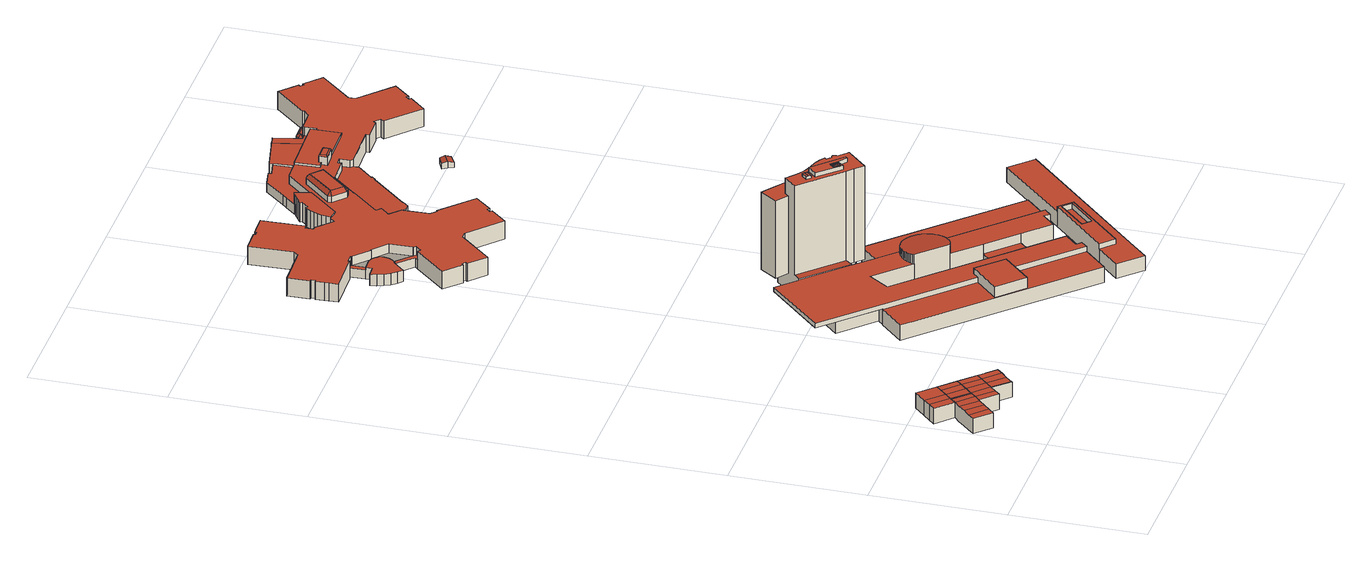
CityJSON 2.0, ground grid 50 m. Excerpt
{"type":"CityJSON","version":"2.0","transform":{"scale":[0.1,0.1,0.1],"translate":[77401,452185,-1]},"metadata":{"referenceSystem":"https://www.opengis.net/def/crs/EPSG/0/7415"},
"CityObjects":{
"building1":{"type":"Building","attributes":{"Volume":718.29,"Dakoppervlakte":119.74,"Muuroppervlakte":274.85,"Vloeroppervlakte":119.73,"hoogte_Z_max_in_m_NAP":6.16,"GEB_DOEL":"industriefunctie","dateOfConstruction":"1997-01-01","measuredHeight":6.05},"geometry":[{"type":"Solid","lod":"2","boundaries":[[[[0,1,2,3,4,5,6,7,8,9,10,11,12]],[[13,14,15,16]],[[14,13,17,18]],[[16,15,19,20]],[[21,22,18,17,23]],[[24,22,21,25]],[[20,19,6,5]],[[2,1,0,12,25,21,23,17,13,16,20,5,4,3]],[[12,11,24,25]],[[9,8,7,6,19,15,14,18,22,24,11,10]]]],"semantics":{"surfaces":[{"type":"GroundSurface"},{"type":"RoofSurface"},{"type":"WallSurface"}],"values":[[0,1,1,1,1,1,2,2,2,2]]}}]},
"building2":{"type":"Building","attributes":{"Volume":634.93,"Dakoppervlakte":106.52,"Muuroppervlakte":250.49,"Vloeroppervlakte":128.23,"hoogte_Z_max_in_m_NAP":6.16,"GEB_DOEL":"industriefunctie","dateOfConstruction":"1997-01-01","measuredHeight":6.03},"geometry":[{"type":"Solid","lod":"2","boundaries":[[[[10,26,27,28,29,30,31,32,33,34]],[[35,22,36,37]],[[38,39,37,36]],[[40,41,42,43,39,38]],[[26,10,22,35]],[[22,10,34,36]],[[27,37,39,28]],[[34,33,38,36]],[[31,41,40,38,33,32]],[[42,41,31,30]],[[39,43,42,30,29,28]],[[37,27,26,35]]]],"semantics":{"surfaces":[{"type":"GroundSurface"},{"type":"RoofSurface"},{"type":"WallSurface"}],"values":[[0,1,1,1,2,2,2,2,2,2,2,2]]}}]},
"building3":{"type":"Building","attributes":{"Volume":479.15,"Dakoppervlakte":80.85,"Muuroppervlakte":214.31,"Vloeroppervlakte":80.84,"hoogte_Z_max_in_m_NAP":6.15,"GEB_DOEL":"industriefunctie","dateOfConstruction":"1997-01-01","measuredHeight":6},"geometry":[{"type":"Solid","lod":"2","boundaries":[[[[44,45,46,47,48,49,50,51,52,53]],[[54,55,40,38]],[[36,24,25,56]],[[38,36,56,54]],[[55,57,41,40]],[[25,24,45,44]],[[52,51,50,57,55,54,56,25,44,53]],[[45,24,36,38,40,41,49,48,47,46]],[[50,49,41,57]]]],"semantics":{"surfaces":[{"type":"GroundSurface"},{"type":"RoofSurface"},{"type":"WallSurface"}],"values":[[0,1,1,1,1,2,2,2,2]]}}]},
"building4":{"type":"Building","attributes":{"Volume":724.91,"Dakoppervlakte":121.06,"Muuroppervlakte":276.33,"Vloeroppervlakte":121.04,"hoogte_Z_max_in_m_NAP":6.16,"GEB_DOEL":"industriefunctie","dateOfConstruction":"1997-01-01","measuredHeight":6.04},"geometry":[{"type":"Solid","lod":"2","boundaries":[[[[58,59,60,61,62,63,1,0,64,65,66,67]],[[68,69,21,23]],[[70,71,57,55]],[[72,56,21,69]],[[72,73,54,56]],[[70,55,54,73]],[[61,60,59,58,71,70,73,72,69,68,63,62]],[[67,57,71,58]],[[64,0,1,23,21,56,54,55,57,67,66,65]],[[63,68,23,1]]]],"semantics":{"surfaces":[{"type":"GroundSurface"},{"type":"RoofSurface"},{"type":"WallSurface"}],"values":[[0,1,1,1,1,1,2,2,2,2]]}}]},
"building5":{"type":"Building","attributes":{"Volume":477.8,"Dakoppervlakte":80.61,"Muuroppervlakte":213.99,"Vloeroppervlakte":80.6,"hoogte_Z_max_in_m_NAP":6.15,"GEB_DOEL":"industriefunctie","dateOfConstruction":"1997-01-01","measuredHeight":6},"geometry":[{"type":"Solid","lod":"2","boundaries":[[[[74,75,76,77,78,79,80,81,82,83,84,85]],[[86,73,72,87]],[[73,86,88,70]],[[89,90,91,71,70,88]],[[72,92,93,87]],[[84,83,92,72,73,70,71,75,74,85]],[[93,92,83,82]],[[76,75,71,91,90,89,78,77]],[[80,79,78,89,88,86,87,93,82,81]]]],"semantics":{"surfaces":[{"type":"GroundSurface"},{"type":"RoofSurface"},{"type":"WallSurface"}],"values":[[0,1,1,1,1,2,2,2,2]]}}]},
"building6":{"type":"Building","attributes":{"Volume":47417.58,"Dakoppervlakte":4793.39,"Muuroppervlakte":7649.16,"Vloeroppervlakte":4332.05,"hoogte_Z_max_in_m_NAP":45.7,"GEB_DOEL":"overige gebruiksfunctie","dateOfConstruction":"1993-01-01","measuredHeight":46.12},"geometry":[{"type":"Solid","lod":"2","boundaries":[[[[94,95,96,97,98,99,100,101,102,103,104,105,106,107,108,109,110,111,112,113,114,115,116,117,118,119,120,121,122,123,124,125,126,127,128,129,130,131,132,133,134,135,136,137,138],[139,140,141,142,143,144]],[[145,146,147,148,149,150,151,152,153]],[[154,155,156,157,158,159,160,161,162,163,164,165,166,167,168,169,170,171,172]],[[173,174,175,176,177,178,179,180,181,182]],[[183,184,185,186,187,188,189,190,191,192,193,194,195,196,197,198,199,200,201,202,203,204,205,206,207,208,209,210,211,212,213,214,215,216,217,218,219,220]],[[221,222,223,224,225,226,227,228,229,230,231,232,233,234,235,236,237,238,239,240,241,242,243,244,245,246,247,248,249,250],[251,252,253,254],[255,256,257,258,259,260]],[[261,262,263,264]],[[263,262,265,266]],[[267,268,269,270,271,272],[273,274,275,276]],[[277,278,279,280]],[[281,282,283,284]],[[285,284,283,286]],[[285,286,287,288]],[[289,288,287,290]],[[291,289,290,292]],[[293,294,291,292]],[[294,293,280,279]],[[295,296,297,298]],[[299,300,301,302,303,304,305,306,307,308,309,310,311,312,313,314,315,316,317,318,319,320,321,322,323,324,325,326,327,328,329,330,331]],[[332,333,334,335,336,337,338,339,340,341,342,343,344,345,346,347,348,349,350,351,352,353,354,355,356,357,358,359,360]],[[361,362,363,364,365,366,367,368,369,370,371,372,373,374,375,376,377,378,379,380,381,382,383]],[[384,385,386,387,388]],[[389,390,391,392,393,394,395,396,397,398,399,400,401,402,403,404,405,406,407,408,409,410,411,412,413,414,415,416,417,418,419,420,421,422,423,424,425,426,427,428,429,430,431,432,433,434,435,436,437,438,439,440]],[[441,442,443,444,445,446,447,448,449]],[[450,451,452,453]],[[175,174,200,199]],[[173,201,200,174]],[[207,444,110,109,208]],[[109,108,209,208]],[[210,209,108,107]],[[211,210,107,106,388]],[[213,212,387,143,142]],[[214,213,142,141]],[[214,141,140,215]],[[193,350,98,97,194]],[[97,96,195,194]],[[195,96,95,196]],[[197,196,95,94]],[[243,242,298,145,153]],[[153,152,244,243]],[[244,152,151,245]],[[132,131,246,245,151]],[[228,318,317,316,230,229]],[[253,265,262,261,254]],[[252,266,265,253]],[[251,264,263,266,252]],[[261,264,251,254]],[[267,260,259,268]],[[268,259,258,269]],[[278,277,275,274]],[[285,288,289,291,294,279,278,274,273,281,284]],[[273,276,282,281]],[[292,290,287,286,283,282,276,275,277,280,293]],[[269,258,257,270]],[[271,270,257,256]],[[255,272,271,256]],[[255,260,267,272]],[[297,197,94,138,145,298]],[[298,242,241,295]],[[304,164,163,305]],[[329,171,170,330]],[[330,170,169,331]],[[331,169,168,299]],[[299,168,167,300]],[[300,167,166,301]],[[304,303,165,164]],[[131,130,171,329,328,248,247,246]],[[327,249,248,328]],[[249,327,326,250]],[[250,326,325,221]],[[221,325,324,222]],[[222,324,323,223]],[[323,322,224,223]],[[322,321,225,224]],[[225,321,320,226]],[[226,320,319,227]],[[227,319,318,228]],[[230,316,315,231]],[[231,315,314,232]],[[232,314,313,233]],[[233,313,312,234]],[[312,311,235,234]],[[235,311,310,236]],[[236,310,309,237]],[[237,309,308,238]],[[308,307,239,238]],[[239,307,306,240]],[[297,296,198,197]],[[350,349,99,98]],[[348,100,99,349]],[[105,104,367,366,384]],[[368,367,104,103]],[[103,102,369,368]],[[363,139,144,386,364]],[[388,106,105,384]],[[366,365,385,384]],[[386,385,365,364]],[[387,386,144,143]],[[419,418,215,140,139,363]],[[363,362,420,419]],[[420,362,361,421]],[[421,361,383,422]],[[383,382,423,422]],[[382,381,424,423]],[[424,381,380,425]],[[378,427,426,379]],[[377,428,427,378]],[[428,377,376,429]],[[375,430,429,376]],[[430,375,374,431]],[[431,374,373,432]],[[372,433,432,373]],[[346,345,371,370]],[[344,343,435,434]],[[342,436,435,343]],[[342,341,437,436]],[[341,340,438,437]],[[340,339,439,438]],[[339,338,440,439]],[[338,337,389,440]],[[337,336,390,389]],[[336,335,391,390]],[[335,334,392,391]],[[393,392,334,333]],[[394,393,333,332]],[[395,394,332,360]],[[396,395,360,359]],[[397,396,359,358]],[[398,397,358,357]],[[399,398,357,356]],[[399,356,355,400]],[[401,400,355,354]],[[402,401,354,353]],[[403,402,353,352]],[[351,192,191,404,403,352]],[[372,371,345,344,434,433]],[[211,388,387,212]],[[193,192,351,350]],[[416,217,216,417]],[[417,216,215,418]],[[405,404,191,190]],[[406,405,190,189]],[[189,188,407,406]],[[188,187,408,407]],[[408,187,186,409]],[[186,185,410,409]],[[185,184,411,410]],[[411,184,183,412]],[[412,183,220,413]],[[413,220,219,414]],[[414,219,218,415]],[[218,217,416,415]],[[449,114,113,441]],[[441,113,112,111,443,442]],[[110,444,443,111]],[[447,446,453,452]],[[451,450,205,204]],[[448,447,452,451,204,203]],[[445,206,205,450,453,446]],[[148,147,136,135]],[[146,137,136,147]],[[145,138,137,146]],[[150,133,132,151]],[[149,134,133,150]],[[135,134,149,148]],[[162,161,121,120]],[[122,121,161,160]],[[160,159,123,122]],[[158,124,123,159]],[[158,157,125,124]],[[125,157,156,126]],[[127,126,156,155]],[[128,127,155,154]],[[154,172,129,128]],[[130,129,172,171]],[[118,178,177,176,119]],[[182,181,115,114,449]],[[181,180,116,115]],[[180,179,117,116]],[[117,179,178,118]],[[448,203,202,201,173,182,449]],[[445,444,207,206]],[[380,379,426,425]],[[102,101,100,348,347,346,370,369]],[[176,175,199,198,296,295,241,240,306,305,163,162,120,119]],[[166,165,303,302,301]]]],"semantics":{"surfaces":[{"type":"GroundSurface"},{"type":"OuterCeilingSurface"},{"type":"RoofSurface"},{"type":"WallSurface"}],"values":[[0,1,1,1,2,2,2,2,2,2,2,2,2,2,2,2,2,2,2,2,2,2,2,2,2,3,3,3,3,3,3,3,3,3,3,3,3,3,3,3,3,3,3,3,3,3,3,3,3,3,3,3,3,3,3,3,3,3,3,3,3,3,3,3,3,3,3,3,3,3,3,3,3,3,3,3,3,3,3,3,3,3,3,3,3,3,3,3,3,3,3,3,3,3,3,3,3,3,3,3,3,3,3,3,3,3,3,3,3,3,3,3,3,3,3,3,3,3,3,3,3,3,3,3,3,3,3,3,3,3,3,3,3,3,3,3,3,3,3,3,3,3,3,3,3,3,3,3,3,3,3,3,3,3,3,3,3,3,3,3,3,3,3,3,3,3,3,3,3,3,3,3,3,3,3,3,3,3,3,3,3,3,3,3,3,3]]}}]},
"building7":{"type":"Building","attributes":{"Volume":5257.48,"Dakoppervlakte":862.55,"Muuroppervlakte":1227.78,"Vloeroppervlakte":862.55,"hoogte_Z_max_in_m_NAP":7.61,"GEB_DOEL":"onbekend","dateOfConstruction":"1984-01-01","measuredHeight":7.78},"geometry":[{"type":"Solid","lod":"2","boundaries":[[[[454,455,456,457,458,459,460,461,462,463]],[[464,465,466,467,468,469,470,471,472,473,474,475]],[[476,477,478,479],[480,481,482,483]],[[484,485,486,487]],[[464,457,456,455,466,465]],[[466,455,454,467]],[[471,462,461,460,473,472]],[[458,457,464,475,474,473,460,459]],[[476,467,454,463,470,477]],[[484,481,480,485]],[[484,487,482,481]],[[482,487,486,483]],[[483,486,485,480]],[[479,468,467,476]],[[477,470,469,478]],[[479,478,469,468]],[[470,463,462,471]]]],"semantics":{"surfaces":[{"type":"GroundSurface"},{"type":"RoofSurface"},{"type":"WallSurface"}],"values":[[0,1,1,1,2,2,2,2,2,2,2,2,2,2,2,2,2]]}}]},
"building8":{"type":"Building","attributes":{"Volume":37519.43,"Dakoppervlakte":5635.47,"Muuroppervlakte":4330.26,"Vloeroppervlakte":5663.04,"hoogte_Z_max_in_m_NAP":10.94,"GEB_DOEL":"gezondheidszorgfunctie","dateOfConstruction":"1985-01-01","measuredHeight":10.9},"geometry":[{"type":"Solid","lod":"2","boundaries":[[[[488,489,490,491,492,493,494,495,496,497,498,499,500,501,502,503,504,505,506,507,508,509,510,511,512,513,514,515,516,517,518,519,520,521,522,523,524,525,526,527,528,529,530,531,532,533,534,535,536,537,538,539,540,541,542,543,544,545,546,547,548,549,550,551,552,553,554,555,556,557,558,559,560,561,562,563,564,565,566,567,568,569,570,571,572,573,574,575,576,577,578,579,580,581,582,583,584,585,586,587,588,589,590,591,592,593,594,595,596,597,598,599,600,601,602,603,604,605,606,607,608,609,610,611,612,613,614,615,616,617,618,619,620,621,622,623]],[[624,625,626,627,628,629,630,631,632,633,634,635,636,637,638,639,640,641,642,643,644,645,646,647,648,649,650,651,652,653,654,655,656,657,658,659,660,661,662,663,664,665,666,667,668,669,670,671,672,673,674,675,676,677,678,679,680,681,682,683,684,685,686,687,688,689,690,691,692,693,694]],[[695,696,697,698,699,700,701,702,703,704,705,706,707,708,709,710,711,712,713,714,715,716,717,718,719,720,721,722,723,724,725,726,727,728,729,730,731,732,733,734,735,736,737,738,739,740,741,742,743,744,745,746,747,748,749,750,751,752,753,754,755,756,757,758,759,760,761,762,763,764,765,766,767,768,769,770,771,772,773,774,775,776,777,778,779,780,781,782,783,784,785,786,787,788,789,790,791,792,793,794,795,796,797,798,799,800,801,802,803,804,805],[806,807,808,809,810,811,812,813]],[[814,815,816]],[[814,816,817]],[[818,819,815,814]],[[818,814,817,820,821,822,823]],[[821,820,824,825]],[[821,825,826,827,823,822]],[[818,823,827,819]],[[828,829,830,831]],[[832,833,834]],[[835,836,837]],[[838,839,836,835]],[[832,835,837,833]],[[840,841,842]],[[843,839,838]],[[838,842,841,843]],[[842,832,834,840]],[[844,845,846,847,848,849,850,851,852,853,854,855,856,857,858,859,860,861,862,863,864,865,866,867,868,869,870,871,872,873,874,875,876,877,878,879,880,881,882,883,884,885,886,887,888,889,890,891,892,893,894,895,896,897,898,899,900,901,902,903,904,905,906,907,908,909,910,911,912,913,914,915,916,917,918,919]],[[920,921,922,664,663]],[[923,924,925,926,927,928,929,930,931]],[[932,933,934,935,936,937,938,939]],[[940,941,942,943]],[[944,940,943,945]],[[942,941,946,947]],[[946,941,940,944]],[[944,945,947,946]],[[948,949,950,951,952,953,954,955,956,957,958,959,960,961,962]],[[963,964,965,966,967,968,969,970,971,972,973,974,975,976,977,978,979,980,981,982,983]],[[984,985,986,987,988,989]],[[990,991,992,993,994,995,996,997,998,999,1000]],[[1001,1002,1003,1004,1005,1006,1007,1008,1009,1010,1011,1012,1013,1014,1015,1016,1017,1018,1019,1020,1021,1022,1023,1024,1025]],[[798,502,501,500,800,799]],[[801,800,500,499]],[[801,499,498,802]],[[498,497,803,802]],[[803,497,496,804]],[[496,495,805,804]],[[695,805,495,494]],[[494,493,696,695]],[[493,492,697,696]],[[697,492,491,698]],[[699,698,491,490]],[[489,700,699,490]],[[488,701,700,489]],[[488,623,702,701]],[[623,622,703,702]],[[703,622,621,704]],[[620,705,704,621]],[[706,705,620,619]],[[619,618,707,706]],[[708,707,618,617]],[[617,616,709,708]],[[709,616,615,710]],[[710,615,614,711]],[[614,613,712,711]],[[612,713,712,613]],[[724,723,930,599,598]],[[598,597,725,724]],[[725,597,596,726]],[[727,726,596,595]],[[728,727,595,594]],[[594,593,729,728]],[[729,593,592,730]],[[730,592,591,731]],[[591,590,732,731]],[[732,590,589,733]],[[733,589,588,734]],[[588,587,735,734]],[[736,735,587,586]],[[736,586,585,737]],[[584,738,737,585]],[[584,583,739,738]],[[740,739,583,582]],[[581,741,740,582]],[[742,741,581,580,1019]],[[743,1018,1017,744]],[[568,567,756,755,1006]],[[756,567,566,757]],[[757,566,565,758]],[[564,759,758,565]],[[564,563,760,759]],[[563,562,761,760]],[[562,561,762,761]],[[561,560,763,762]],[[764,763,560,559]],[[559,558,765,764]],[[558,557,766,765]],[[766,557,556,767]],[[767,556,555,768]],[[768,555,554,769]],[[769,554,553,770]],[[552,771,770,553]],[[552,551,772,771]],[[772,551,550,773]],[[550,549,774,773]],[[775,774,549,548]],[[548,547,776,775]],[[778,777,776,547,546,545]],[[779,778,545,544]],[[544,543,780,779]],[[543,542,781,780]],[[542,541,824,782,781]],[[816,535,783]],[[535,534,999,784,783]],[[503,502,798,797]],[[537,536,815,819]],[[535,816,815,536]],[[540,825,824,541]],[[827,826,825,540,539,538]],[[819,827,538,537]],[[817,816,783,782,824,820]],[[831,830,838,835]],[[830,829,842,838]],[[829,828,832,842]],[[835,832,828,831]],[[836,839,812,811]],[[836,811,810,837]],[[837,810,809,833]],[[808,834,833,809]],[[834,808,807,840]],[[807,806,841,840]],[[841,806,813,843]],[[813,812,839,843]],[[874,922,610,609,875]],[[875,609,608,876]],[[608,607,877,876]],[[877,607,606,878]],[[878,606,605,879]],[[605,604,880,879]],[[604,603,881,880]],[[603,602,882,881]],[[602,601,928,883,882]],[[922,921,611,610]],[[600,929,928,601]],[[930,929,600,599]],[[925,659,658,926]],[[883,928,927,884]],[[884,927,926,885]],[[885,926,658,657,886]],[[886,657,656,887]],[[655,888,887,656]],[[888,655,654,889]],[[889,654,653,890]],[[890,653,652,891]],[[891,652,651,892]],[[892,651,650,893]],[[893,650,649,894]],[[894,649,648,895]],[[895,648,647,896]],[[896,647,646,897]],[[897,646,645,898]],[[898,645,644,899]],[[899,644,643,900]],[[900,643,642,901]],[[901,642,641,902]],[[902,641,640,903]],[[903,640,639,904]],[[904,639,638,905]],[[905,638,637,906]],[[906,637,636,907]],[[907,636,635,908]],[[908,635,634,909]],[[909,634,633,910]],[[910,633,632,911]],[[911,632,631,912]],[[912,631,630,913]],[[913,630,629,914]],[[914,629,628,915]],[[915,628,627,916]],[[916,627,626,917]],[[918,625,624,919]],[[919,624,694,844]],[[844,694,693,845]],[[845,693,692,846]],[[846,692,691,847]],[[847,691,690,848]],[[848,690,689,849]],[[689,688,850,849]],[[688,687,851,850]],[[851,687,686,852]],[[852,686,685,853]],[[685,684,854,853]],[[684,683,855,854]],[[683,682,856,855]],[[682,681,857,856]],[[857,681,680,858]],[[858,680,679,859]],[[859,679,678,860]],[[860,678,677,861]],[[861,677,676,862]],[[862,676,675,863]],[[863,675,674,864]],[[864,674,673,865]],[[865,673,672,866]],[[866,672,671,867]],[[867,671,670,868]],[[868,670,669,869]],[[869,669,668,870]],[[668,667,871,870]],[[667,666,872,871]],[[666,665,873,872]],[[665,664,922,874,873]],[[714,713,612,611,921,920]],[[714,920,663,715]],[[715,663,662,716]],[[716,662,661,717]],[[718,717,661,660]],[[660,659,925,719,718]],[[719,925,924,720]],[[924,923,721,720]],[[721,923,931,722]],[[722,931,930,723]],[[936,947,945,937]],[[961,960,525,524]],[[524,523,962,961]],[[522,948,962,523]],[[948,522,521,949]],[[949,521,520,950]],[[520,519,951,950]],[[519,518,952,951]],[[974,952,518,517,975]],[[517,516,976,975]],[[516,515,977,976]],[[515,514,978,977]],[[978,514,513,979]],[[979,513,512,980]],[[980,512,511,981]],[[981,511,510,982]],[[982,510,509,983]],[[983,509,508,963]],[[507,964,963,508]],[[964,507,506,965]],[[965,506,505,966]],[[504,967,966,505]],[[504,503,797,968,967]],[[953,952,974,973]],[[971,970,795,956,955]],[[955,954,972,971]],[[953,973,972,954]],[[986,985,526,525,960]],[[528,527,984,989,994]],[[985,984,527,526]],[[999,534,533,532,990,1000]],[[532,531,991,990]],[[531,530,992,991]],[[993,992,530,529]],[[993,529,528,994]],[[988,995,994,989]],[[986,960,959,987]],[[932,996,995,988,987,959,958,793,933]],[[784,999,998,785]],[[785,998,997,786]],[[957,794,793,958]],[[795,794,957,956]],[[934,933,793,792]],[[934,792,791,935]],[[939,938,788,787]],[[945,943,789,788,938,937]],[[943,942,790,789]],[[936,935,791,790,942,947]],[[969,968,797,796]],[[969,796,795,970]],[[932,939,787,786,997,996]],[[580,579,1020,1019]],[[1021,1020,579,578]],[[578,577,1022,1021]],[[577,576,1023,1022]],[[1023,576,575,1024]],[[1024,575,574,1025]],[[1001,1025,574,573]],[[1002,1001,573,572]],[[572,571,1003,1002]],[[1004,1003,571,570]],[[1004,570,569,1005]],[[569,568,1006,1005]],[[742,1019,1018,743]],[[1017,1016,745,744]],[[1015,746,745,1016]],[[746,1015,1014,747]],[[747,1014,1013,748]],[[748,1013,1012,749]],[[749,1012,1011,750]],[[750,1011,1010,751]],[[751,1010,1009,752]],[[752,1009,1008,753]],[[1007,754,753,1008]],[[1006,755,754,1007]],[[917,626,625,918]]]],"semantics":{"surfaces":[{"type":"GroundSurface"},{"type":"OuterFloorSurface"},{"type":"RoofSurface"},{"type":"WallSurface"}],"values":[[0,1,2,2,2,2,2,2,2,2,2,2,2,2,2,2,2,2,2,2,2,2,2,2,2,2,2,2,2,2,2,2,2,3,3,3,3,3,3,3,3,3,3,3,3,3,3,3,3,3,3,3,3,3,3,3,3,3,3,3,3,3,3,3,3,3,3,3,3,3,3,3,3,3,3,3,3,3,3,3,3,3,3,3,3,3,3,3,3,3,3,3,3,3,3,3,3,3,3,3,3,3,3,3,3,3,3,3,3,3,3,3,3,3,3,3,3,3,3,3,3,3,3,3,3,3,3,3,3,3,3,3,3,3,3,3,3,3,3,3,3,3,3,3,3,3,3,3,3,3,3,3,3,3,3,3,3,3,3,3,3,3,3,3,3,3,3,3,3,3,3,3,3,3,3,3,3,3,3,3,3,3,3,3,3,3,3,3,3,3,3,3,3,3,3,3,3,3,3,3,3,3,3,3,3,3,3,3,3,3,3,3,3,3,3,3,3,3,3,3,3,3,3,3,3,3,3,3,3,3,3,3,3,3,3,3,3,3,3,3,3,3,3,3,3,3,3,3,3,3,3,3,3,3,3,3,3,3,3,3,3,3,3,3,3,3,3,3,3,3,3,3,3,3,3,3,3,3,3,3,3,3,3,3,3,3,3,3,3,3]]}}]},
"building9":{"type":"Building","attributes":{"Volume":39.83,"Dakoppervlakte":18.73,"Muuroppervlakte":34.83,"Vloeroppervlakte":17.74,"hoogte_Z_max_in_m_NAP":2.75,"GEB_DOEL":"onbekend","dateOfConstruction":"1985-01-01","measuredHeight":2.61},"geometry":[{"type":"Solid","lod":"2","boundaries":[[[[1026,1027,1028,1029,1030,1031]],[[1032,1033,1034,1035]],[[1032,1036,1037,1033]],[[1030,1029,1035,1034]],[[1027,1026,1037,1036]],[[1037,1026,1031,1033]],[[1036,1032,1035,1029,1028,1027]],[[1031,1030,1034,1033]]]],"semantics":{"surfaces":[{"type":"GroundSurface"},{"type":"RoofSurface"},{"type":"WallSurface"}],"values":[[0,1,1,2,2,2,2,2]]}}]}
},
"vertices":[
[146,298,11],[128,280,11],[123,275,11],[101,253,11],[78,230,11],[58,209,11],[1,265,11],[21,286,11],[44,309,11],[66,332,11],[89,354,11],[106,372,11],[163,316,11],[101,253,71],[44,309,71],[21,286,71],[78,230,71],[123,275,71],[66,332,71],[1,265,70],[58,209,70],[146,298,72],[89,354,72],[128,280,72],[106,372,72],[163,316,72],
[29,414,11],[51,436,11],[74,459,11],[96,482,11],[118,503,11],[177,444,11],[156,422,11],[134,400,11],[111,377,11],[29,414,72],[111,377,71],[51,436,71],[134,400,71],[74,459,71],[156,422,71],[177,444,70],[118,503,70],[96,482,71],
[163,316,12],[106,372,12],[111,377,12],[134,400,12],[156,422,12],[177,444,12],[234,387,12],[213,366,12],[191,343,12],[168,321,12],[191,343,71],[213,366,71],[168,321,71],[234,387,70],
[291,331,11],[270,310,11],[247,287,11],[225,264,11],[203,242,11],[185,223,11],[168,321,11],[191,343,11],[213,366,11],[234,387,11],[185,223,72],[203,242,72],[270,310,71],[291,331,70],[225,264,71],[247,287,71],
[270,310,12],[291,331,12],[312,310,12],[315,307,12],[348,275,12],[327,253,12],[304,231,12],[282,208,12],[277,203,12],[220,259,12],[225,264,12],[247,287,12],[304,231,71],[282,208,71],[327,253,71],[348,275,70],[315,307,70],[312,310,70],[220,259,72],[277,203,72],
[876,944,6],[928,892,6],[927,892,6],[953,866,6],[953,867,6],[1039,953,6],[1505,491,6],[1454,440,6],[1395,381,6],[1378,399,6],[1332,353,6],[1243,442,6],[1177,376,6],[1267,287,6],[1221,241,6],[1239,224,6],[1217,201,6],[1130,113,6],[595,644,6],[558,681,6],[644,768,6],[645,769,6],[646,768,6],[665,788,6],[545,908,6],[697,1061,6],[829,1194,6],[978,1088,6],[956,1057,6],[971,1042,6],[978,1044,6],[984,1042,6],[988,1036,6],[988,1030,6],[987,1027,6],[1016,998,6],[1020,995,6],[1021,994,6],[1017,990,6],[1016,990,6],[984,958,6],[982,960,6],[983,960,6],[919,1005,6],[893,968,6],[1043,639,6],[942,739,6],[818,862,6],[765,786,6],[1070,482,6],[1135,547,6],[893,968,76],[919,1005,76],[983,960,76],[982,960,76],[984,958,76],[1016,990,76],[1017,990,76],[944,917,76],[914,947,76],[987,1027,76],[988,1030,76],[988,1036,76],[984,1042,76],[978,1044,76],[971,1042,76],[956,1057,76],[978,1088,76],[829,1194,76],[779,1144,76],[735,1175,76],[780,1239,76],[898,1156,76],[957,1114,76],[1021,1068,76],[990,1033,76],[1027,1001,76],[1020,995,76],[1016,998,76],[454,956,70],[656,1160,70],[726,1091,70],[697,1061,70],[660,1024,70],[545,908,70],[665,788,70],[646,768,70],[645,769,70],[644,768,70],[960,779,87],[965,784,87],[970,790,87],[976,794,87],[982,798,87],[988,802,87],[995,805,87],[1002,807,87],[1010,809,87],[1011,809,87],[953,867,87],[953,866,87],[927,892,87],[928,892,87],[876,944,87],[728,1092,87],[726,1091,87],[656,1160,87],[454,956,87],[644,768,87],[911,503,87],[932,524,87],[1022,434,87],[1002,414,87],[1217,201,87],[1239,224,87],[1221,241,87],[1267,287,87],[1177,376,87],[1070,482,87],[765,786,87],[818,862,87],[942,739,87],[943,746,87],[945,753,87],[948,760,87],[951,766,87],[955,773,87],[988,1036,446],[984,1042,446],[978,1044,446],[971,1042,446],[956,1057,446],[961,1064,446],[957,1067,446],[943,1076,446],[926,1084,446],[918,1088,446],[893,1095,446],[880,1099,446],[866,1104,446],[853,1111,446],[842,1117,446],[833,1123,446],[825,1129,446],[815,1137,446],[794,1156,446],[793,1157,446],[748,1112,446],[893,968,446],[914,947,446],[944,917,446],[1017,990,446],[1021,994,446],[1020,995,446],[1016,998,446],[987,1027,446],[988,1030,446],[816,1071,446],[802,1085,446],[822,1105,446],[836,1092,446],[825,1059,446],[857,1092,446],[962,989,446],[954,981,446],[919,1005,446],[903,982,446],[836,1092,455],[829,1098,456],[809,1078,456],[816,1071,455],[822,1105,455],[802,1085,455],[903,982,462],[919,1005,462],[954,981,462],[962,989,462],[857,1092,462],[825,1059,462],[881,1010,462],[897,1027,462],[917,1007,462],[900,991,462],[917,1007,463],[897,1027,463],[896,1025,465],[915,1006,465],[881,1010,463],[900,991,463],[902,993,465],[883,1012,465],[885,1014,466],[904,995,466],[906,997,467],[887,1016,467],[889,1018,467],[909,999,467],[891,1020,467],[911,1001,467],[913,1004,466],[894,1023,466],[748,1112,92],[728,1092,90],[876,944,90],[893,968,92],[1021,1068,384],[957,1114,384],[898,1156,384],[839,1197,384],[780,1239,384],[735,1175,384],[779,1144,384],[793,1157,384],[794,1156,384],[815,1137,384],[825,1129,384],[833,1123,384],[842,1117,384],[853,1111,384],[866,1104,384],[880,1099,384],[893,1095,384],[918,1088,384],[926,1084,384],[943,1076,384],[957,1067,384],[961,1064,384],[956,1057,384],[971,1042,384],[978,1044,384],[984,1042,384],[988,1036,384],[988,1030,384],[987,1027,384],[1016,998,384],[1020,995,384],[1027,1001,384],[990,1033,384],[1080,793,66],[1086,788,66],[1091,783,66],[1096,777,66],[1100,771,66],[1104,764,66],[1107,758,66],[1110,751,66],[1112,743,66],[1113,736,66],[1114,729,66],[1114,721,66],[1113,714,66],[1113,709,66],[1420,406,66],[1454,440,66],[1505,491,66],[1039,953,66],[953,867,66],[1011,809,66],[1017,810,66],[1024,811,66],[1032,811,66],[1039,810,66],[1047,809,66],[1054,807,66],[1061,804,66],[1067,801,66],[1074,797,66],[1056,642,87],[1049,640,87],[1043,639,87],[1135,547,87],[1135,548,87],[1243,442,87],[1332,353,87],[1378,399,87],[1395,381,87],[1420,406,87],[1113,709,87],[1112,706,87],[1110,699,87],[1108,692,87],[1105,685,87],[1101,679,87],[1097,673,87],[1093,667,87],[1087,662,87],[1082,657,87],[1076,652,87],[1070,648,87],[1063,645,87],[1243,442,48],[1135,548,48],[1135,547,48],[1070,482,48],[1177,376,48],[1104,764,110],[1100,771,110],[1096,777,110],[1091,783,110],[1086,788,110],[1080,793,110],[1074,797,110],[1067,801,110],[1061,804,110],[1054,807,111],[1047,809,111],[1039,810,112],[1032,811,112],[1024,811,113],[1017,810,113],[1010,809,114],[1002,807,115],[995,805,115],[988,802,116],[982,798,117],[976,794,118],[970,790,118],[965,784,119],[960,779,120],[955,773,121],[951,766,121],[948,760,122],[945,753,123],[943,746,123],[942,739,124],[1043,639,123],[1049,640,123],[1056,642,122],[1063,645,121],[1070,648,121],[1076,652,120],[1082,657,119],[1087,662,118],[1093,667,118],[1097,673,117],[1101,679,116],[1105,685,115],[1108,692,115],[1110,699,114],[1112,706,113],[1113,714,113],[1114,721,112],[1114,729,112],[1113,736,111],[1112,743,111],[1110,751,110],[1107,758,110],[558,681,67],[595,644,67],[1130,113,67],[1217,201,67],[1002,414,67],[919,330,67],[828,420,67],[911,503,67],[644,768,67],[1022,434,109],[932,524,109],[828,420,109],[919,330,109],
[1455,373,8],[1701,622,8],[1781,543,8],[1782,542,8],[1320,77,8],[1319,75,8],[1244,0,8],[1243,1,8],[1164,80,8],[1248,165,8],[1782,542,66],[1781,543,66],[1701,622,66],[1455,373,66],[1500,327,66],[1294,119,66],[1248,165,66],[1164,80,66],[1243,1,66],[1244,0,66],[1319,75,66],[1320,77,66],[1455,373,86],[1248,165,86],[1294,119,86],[1500,327,86],[1488,329,86],[1391,231,86],[1362,259,86],[1459,357,86],[1391,231,66],[1488,329,66],[1459,357,66],[1362,259,66],
[448,2980,10],[532,2983,10],[532,2976,10],[549,2976,10],[548,2983,10],[581,2985,10],[596,2985,10],[631,2987,10],[636,2858,10],[638,2824,10],[623,2824,10],[624,2793,10],[635,2794,10],[689,2744,10],[694,2740,10],[711,2758,10],[712,2759,10],[715,2777,10],[719,2793,10],[725,2809,10],[732,2824,10],[739,2838,10],[749,2853,10],[753,2858,10],[758,2853,10],[783,2880,10],[778,2885,10],[784,2890,10],[797,2900,10],[810,2909,10],[826,2917,10],[824,2920,10],[860,2958,10],[877,2976,10],[946,3051,10],[1006,3064,10],[1009,3052,10],[1066,3064,10],[1063,3076,10],[1177,3101,10],[1198,3106,10],[1199,3106,10],[1201,3106,10],[1246,3116,10],[1269,3015,10],[1285,3015,10],[1290,3015,10],[1290,3020,10],[1290,3034,10],[1300,3045,10],[1358,3047,10],[1363,3042,10],[1369,3037,10],[1370,3023,10],[1373,3023,10],[1374,3023,10],[1395,3044,10],[1391,3048,10],[1500,3166,10],[1501,3168,10],[1539,3132,10],[1563,3111,10],[1557,3105,10],[1569,3093,10],[1575,3100,10],[1636,3043,10],[1526,2924,10],[1528,2897,10],[1646,2787,10],[1590,2726,10],[1583,2732,10],[1572,2720,10],[1579,2714,10],[1522,2653,10],[1403,2763,10],[1413,2775,10],[1391,2795,10],[1383,2786,10],[1300,2783,10],[1299,2798,10],[1121,2791,10],[1122,2772,10],[1066,2712,10],[1069,2709,10],[1056,2695,10],[1054,2697,10],[928,2561,10],[930,2559,10],[912,2539,10],[891,2538,10],[858,2568,10],[831,2539,10],[831,2538,10],[835,2439,10],[834,2438,10],[856,2418,10],[860,2421,10],[979,2311,10],[923,2249,10],[915,2256,10],[904,2244,10],[911,2237,10],[855,2176,10],[735,2286,10],[709,2285,10],[599,2165,10],[538,2222,10],[544,2229,10],[532,2240,10],[526,2233,10],[464,2290,10],[574,2409,10],[585,2421,10],[525,2477,10],[522,2480,10],[478,2433,10],[460,2450,10],[445,2469,10],[433,2490,10],[425,2513,10],[421,2536,10],[463,2539,10],[462,2562,10],[460,2620,10],[444,2620,10],[445,2615,10],[282,2608,10],[281,2644,10],[280,2659,10],[279,2692,10],[285,2692,10],[284,2708,10],[278,2708,10],[275,2791,10],[437,2798,10],[454,2817,10],[540,2543,46],[540,2542,46],[541,2540,46],[542,2539,46],[543,2537,46],[543,2536,46],[544,2534,46],[544,2533,46],[545,2531,46],[545,2529,46],[546,2528,46],[546,2526,46],[546,2524,46],[546,2523,46],[547,2521,46],[547,2519,46],[547,2517,46],[546,2516,46],[546,2514,46],[546,2512,46],[546,2510,46],[545,2509,46],[545,2507,46],[544,2505,46],[544,2504,46],[543,2502,46],[543,2500,46],[542,2499,46],[541,2497,46],[540,2496,46],[539,2494,46],[538,2493,46],[537,2492,46],[536,2490,46],[535,2489,46],[596,2433,46],[594,2517,46],[539,2567,46],[536,2563,46],[477,2617,46],[479,2563,46],[495,2564,46],[496,2564,46],[498,2564,46],[500,2564,46],[501,2564,46],[503,2564,46],[505,2564,46],[506,2564,46],[508,2564,46],[510,2563,46],[512,2563,46],[513,2562,46],[515,2562,46],[517,2561,46],[518,2561,46],[520,2560,46],[522,2559,46],[523,2558,46],[525,2558,46],[526,2557,46],[528,2556,46],[529,2554,46],[531,2553,46],[532,2552,46],[533,2551,46],[534,2550,46],[536,2548,46],[537,2547,46],[538,2546,46],[539,2544,46],[596,2985,81],[581,2985,81],[548,2983,81],[549,2976,81],[532,2976,81],[532,2983,81],[448,2980,81],[454,2817,81],[437,2798,81],[275,2791,81],[278,2708,81],[284,2708,81],[285,2692,81],[279,2692,81],[280,2659,81],[281,2644,81],[282,2608,81],[445,2615,81],[444,2620,81],[477,2621,81],[477,2617,81],[536,2563,81],[539,2567,81],[594,2517,81],[596,2433,81],[595,2431,81],[605,2422,81],[585,2400,81],[574,2409,81],[464,2290,81],[526,2233,81],[532,2240,81],[544,2229,81],[538,2222,81],[599,2165,81],[709,2285,81],[735,2286,81],[855,2176,81],[911,2237,81],[904,2244,81],[915,2256,81],[923,2249,81],[979,2311,81],[860,2421,81],[856,2418,81],[834,2438,81],[835,2439,81],[831,2538,81],[792,2574,81],[824,2608,81],[823,2608,81],[806,2623,81],[902,2727,81],[900,2728,81],[984,2820,81],[986,2819,81],[1086,2823,81],[1085,2837,81],[1111,2839,81],[1113,2800,81],[1121,2791,81],[1299,2798,81],[1300,2783,81],[1383,2786,81],[1391,2795,81],[1413,2775,81],[1403,2763,81],[1522,2653,81],[1579,2714,81],[1572,2720,81],[1583,2732,81],[1590,2726,81],[1646,2787,81],[1528,2897,81],[1526,2924,81],[1636,3043,81],[1575,3100,81],[1569,3093,81],[1557,3105,81],[1563,3111,81],[1539,3132,81],[1501,3168,81],[1500,3166,81],[1391,3048,81],[1395,3044,81],[1374,3023,81],[1373,3023,81],[1370,3023,81],[1290,3020,81],[1290,3015,81],[1291,2970,81],[1271,2969,81],[1274,2876,81],[1115,2870,81],[1115,2869,81],[1059,2866,81],[1058,2888,81],[1037,2887,81],[1033,2978,81],[957,2975,81],[859,2868,81],[752,2752,81],[711,2758,81],[694,2740,81],[689,2744,81],[635,2794,81],[624,2793,81],[623,2824,81],[638,2824,81],[636,2858,81],[631,2987,81],[915,2902,81],[929,2902,81],[974,2860,81],[975,2847,81],[878,2741,81],[864,2742,81],[818,2784,81],[817,2797,81],[1300,3030,45],[1290,3034,35],[1290,3020,35],[1300,3020,45],[1305,3035,45],[1300,3045,35],[1360,3023,45],[1359,3033,45],[1357,3035,45],[1354,3037,45],[1370,3023,35],[1369,3037,35],[1363,3042,35],[1358,3047,35],[963,2854,118],[923,2891,118],[831,2791,118],[871,2754,118],[963,2854,119],[975,2847,105],[974,2860,105],[871,2754,119],[864,2742,105],[878,2741,105],[831,2791,119],[818,2784,105],[929,2902,105],[915,2902,105],[923,2891,119],[817,2797,105],[539,2544,55],[538,2546,55],[537,2547,55],[536,2548,55],[534,2550,55],[533,2551,55],[532,2552,55],[531,2553,55],[529,2554,55],[528,2556,55],[526,2557,55],[525,2558,55],[523,2558,55],[522,2559,55],[520,2560,55],[518,2561,55],[517,2561,55],[515,2562,55],[513,2562,55],[512,2563,55],[510,2563,55],[508,2564,55],[506,2564,55],[505,2564,55],[503,2564,55],[501,2564,55],[500,2564,55],[498,2564,55],[496,2564,55],[495,2564,55],[462,2562,55],[463,2539,55],[421,2536,55],[425,2513,55],[433,2490,55],[445,2469,55],[460,2450,55],[478,2433,55],[522,2480,55],[525,2477,55],[535,2488,55],[535,2489,55],[536,2490,55],[537,2492,55],[538,2493,55],[539,2494,55],[540,2496,55],[541,2497,55],[542,2499,55],[543,2500,55],[543,2502,55],[544,2504,55],[544,2505,55],[545,2507,55],[545,2509,55],[546,2510,55],[546,2512,55],[546,2514,55],[546,2516,55],[547,2517,55],[547,2519,55],[547,2521,55],[546,2523,55],[546,2524,55],[546,2526,55],[546,2528,55],[545,2529,55],[545,2531,55],[544,2533,55],[544,2534,55],[543,2536,55],[543,2537,55],[542,2539,55],[541,2540,55],[540,2542,55],[540,2543,55],[477,2621,46],[460,2620,46],[462,2562,46],[605,2422,47],[595,2431,47],[596,2433,47],[535,2489,47],[535,2488,47],[525,2477,47],[585,2421,47],[574,2409,47],[585,2400,47],[1270,2988,89],[1033,2978,89],[1037,2887,89],[1058,2888,89],[1058,2897,89],[1114,2899,89],[1115,2870,89],[1274,2876,89],[1111,2873,118],[1063,2871,118],[1059,2866,113],[1115,2869,113],[1110,2895,118],[1114,2899,113],[1062,2893,118],[1058,2897,113],[946,3051,47],[877,2976,47],[860,2958,47],[824,2920,47],[826,2917,47],[833,2921,47],[841,2924,47],[856,2871,47],[859,2868,47],[957,2975,47],[1033,2978,47],[1071,2979,47],[1066,3064,47],[1009,3052,47],[1006,3064,47],[732,2824,85],[725,2809,85],[719,2793,85],[715,2777,85],[712,2759,85],[711,2758,85],[752,2752,85],[859,2868,85],[856,2871,85],[841,2924,85],[833,2921,85],[826,2917,85],[810,2909,85],[797,2900,85],[784,2890,85],[778,2885,85],[783,2880,85],[758,2853,85],[753,2858,85],[749,2853,85],[739,2838,85],[1177,3101,54],[1063,3076,54],[1066,3064,54],[1071,2979,54],[1227,2986,54],[1198,3106,54],[1269,3015,47],[1246,3116,47],[1201,3106,47],[1199,3106,47],[1198,3106,47],[1227,2986,47],[1270,2988,47],[1271,2969,47],[1291,2970,47],[1290,3015,47],[1285,3015,47],[1054,2697,53],[1056,2695,53],[1069,2709,53],[1066,2712,53],[1122,2772,53],[1121,2791,53],[1113,2800,53],[1111,2839,53],[1085,2837,53],[1086,2823,53],[986,2819,53],[984,2820,53],[900,2728,53],[902,2727,53],[806,2623,53],[823,2608,53],[824,2608,53],[792,2574,53],[831,2538,53],[831,2539,53],[858,2568,53],[891,2538,53],[912,2539,53],[930,2559,53],[928,2561,53],
[1259,2514,11],[1296,2533,11],[1305,2515,11],[1316,2496,11],[1279,2476,11],[1268,2496,11],[1305,2515,38],[1268,2496,38],[1279,2476,30],[1316,2496,30],[1296,2533,31],[1259,2514,31]
]}
